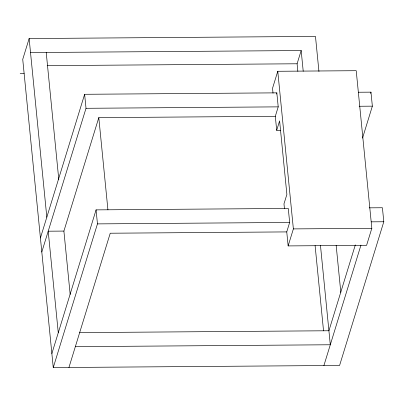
<?xml version="1.0" encoding="UTF-8"?>
<svg xmlns="http://www.w3.org/2000/svg" width="404" height="404" viewBox="0 0 404 404"><rect width="100%" height="100%" fill="white"/><g stroke="black" fill="none" stroke-linecap="round" stroke-linejoin="round"><path stroke-width="0.61" d="M318.948 71.513L315.474 36.416L29.133 38.557L22.735 59.353L53.257 367.584L339.592 365.443L383.8 221.751L382.411 207.737L369.236 207.838M40.425 237.986L84.628 94.294L276.831 92.854L278.215 106.863L275.306 116.317L276.695 130.33L280.462 130.3M41.809 252L86.017 108.302L84.628 94.294M70.17 294.41L63.898 231.083L98.798 117.64L275.306 116.317M51.869 353.576L96.076 209.878L288.274 208.444L289.663 222.453L286.754 231.906L288.143 245.915L366.59 245.329L371.826 228.316L356.217 70.695L277.77 71.281L272.533 88.299L273.018 93.172M53.257 367.584L97.46 223.887L96.076 209.878M68.943 367.468L110.242 233.224L286.754 231.906M276.467 94.036L276.831 92.854M297.839 71.291L297.097 63.776L301.167 50.545L30.522 52.565M276.695 130.33L279.603 120.877L286.885 194.43L283.977 203.884L284.461 208.757M288.143 245.915L293.375 228.901L277.77 71.281M370.599 93.354L370.968 92.152L358.414 92.243M362.534 138.092L372.357 106.161L370.968 92.152M355.318 244.92L328.917 330.755L79.633 332.618M323.902 365.559L360.954 245.127M47.187 65.645L297.097 63.776M20.2 73.392L24.124 73.366M86.017 108.302L278.215 106.863M359.176 106.262L372.357 106.161M97.46 223.887L289.663 222.453M371.246 221.841L383.8 221.751M293.375 228.901L371.826 228.316M63.898 231.083L48.207 231.199L58.267 332.775M75.341 346.667L330.3 344.764L320.473 245.481M336.158 245.364L340.819 292.39M301.167 50.545L303.212 71.2M315.095 245.546L323.538 330.82M98.798 117.64L107.924 209.807M46.213 52.449L58.792 179.517M29.133 38.557L46.824 217.19"/></g></svg>
